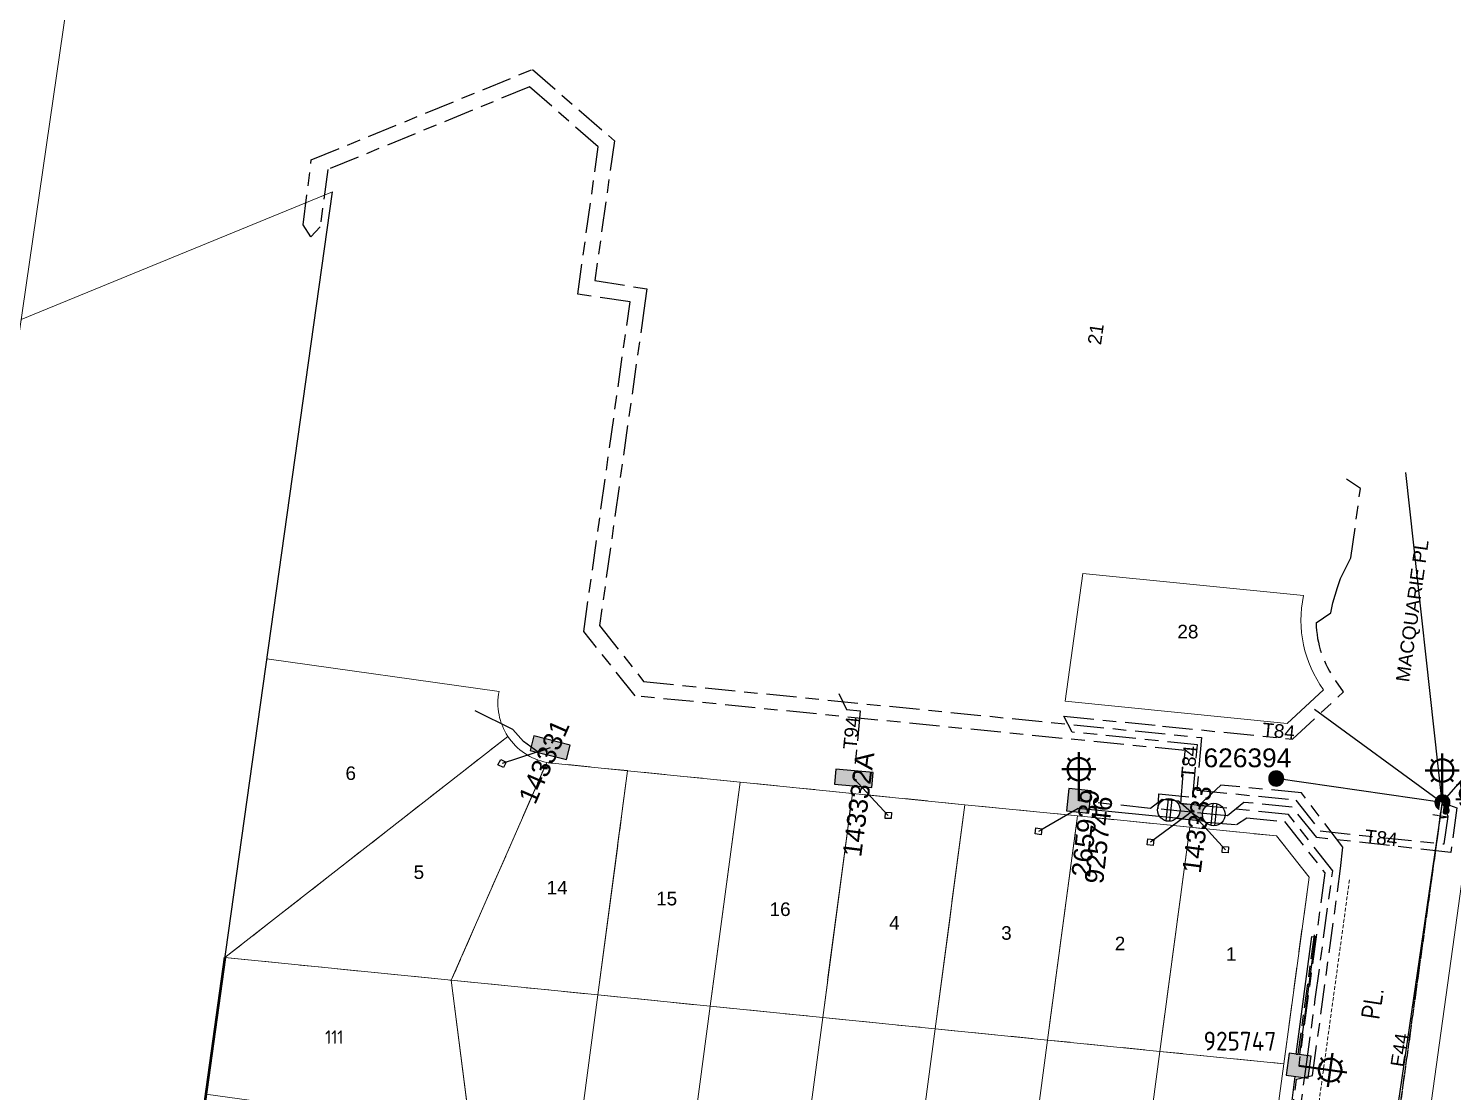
# Model space of a CAD drawing. Header units: metres. Extents: x 276563 to 554027, y 6210407 to 12421560.
# Drawn here: x 276993.6 to 277182.7, y 6210949.6 to 6211090.7 of the extents above; entities that cross this region are included whole.
import ezdxf
from ezdxf.enums import TextEntityAlignment as Align

# ---------------------------------------------------------------- set-up
doc = ezdxf.new("R2010")
doc.units = ezdxf.units.M
for name, pattern in [('Cable Exist OH', [1, 1, 0]), ('Cable Exist UG', [8.2, 4, -1.2, 1.8, -1.2]), ('Dash', [5, 3, -2]), ('DASHED', [0.75, 0.5, -0.25])]:
    doc.linetypes.add(name, pattern=pattern)
doc.layers.get('0').update_dxf_attribs({"color": 6})
for name, color, linetype in [('_User Miscellaneous1', 7, 'Continuous'), ('Equip_HV_EXT', 7, 'Continuous'), ('Equip_LV_EXT', 7, 'Continuous'), ('Equip_SP_SL_EXT', 7, 'Continuous'), ('Mains_HV_EXT', 7, 'Continuous'), ('Mains_LV_EXT', 7, 'Continuous'), ('Mains_LV_SL_EXT', 7, 'Continuous'), ('OH_Details_SP_MISC', 7, 'Continuous'), ('Services_SP_EXT', 7, 'Continuous'), ('SupportsOH_SP_TR_HV_LV_SL_EXT', 7, 'Continuous'), ('SupportsUG_SP_LV_EXT', 7, 'Continuous'), ('SupportsUG_SP_LV_SL_EXT', 7, 'Continuous'), ('UG_Details_SP_MISC', 7, 'Continuous')]:
    doc.layers.add(name, color=color, linetype=linetype)
for name, color, linetype, lineweight in [('Cadastre Developer_SP_EXT', 9, 'Continuous', 5), ('Cadastre Developer_SP_NEW', 2, 'Continuous', 5), ('Cadastre Land Parcels_SP_EXT', 9, 'Continuous', 5), ('Cadastre Road Names_SP_HV_LV_SL_EXT', 9, 'Continuous', 5), ('Cadastre Roads_SP_EXT', 9, 'Continuous', 5)]:
    doc.layers.add(name, color=color, linetype=linetype, lineweight=lineweight)
doc.styles.add('COLUMN_LABEL', font='arial.ttf')
doc.styles.add('iecARIAL', font='arial.ttf', dxfattribs={"height": 2})
doc.styles.add('iecISOCP', font='isocp.shx')
doc.styles.add('LotNum', font='isocp.shx', dxfattribs={"height": 1.8})
doc.styles.add('POLE_LABEL', font='arial.ttf')
doc.styles.get("Standard").update_dxf_attribs({"font": 'arial.ttf'})

# ---------------------------------------------------------------- blocks, each defined once
blk = doc.blocks.new('COLUMN_EXT')
blk.add_hatch(color=256).paths.add_polyline_path([(-1.49, 1.48), (-1.49, -1.49), (1.48, -1.49), (1.48, 1.48)])
blk.add_lwpolyline([(-1.49, -1.49), (1.48, -1.49), (1.48, 1.48), (-1.49, 1.48)], close=True)
for tag, height, style, flags, p in [('ASSET_NUM', 2.5, 'COLUMN_LABEL', 8, (2, 2)), ('STRUCTURE_PLANT_NUMBER', 0.2, 'POLE_LABEL', 9, (1.81, 0.03)), ('STREET_CODE', 0.2, 'COLUMN_LABEL', 9, (1.81, -0.2))]:
    blk.add_attdef(tag, text='', height=height, dxfattribs=dict(style=style, flags=flags)).set_placement(p, align=Align.MIDDLE_LEFT)
at = {"flags": 9}
for tag, p in [('COLUMN_TYPE', (1.81, -0.4)), ('OWNED_BY', (1.81, -0.6)), ('STATE', (1.81, -0.8)), ('USAGE', (1.81, -1)), ('STREETNAME', (1.81, -1.6)), ('SUBURB', (1.81, -1.8)), ('LEGEND', (1.81, -1.2)), ('LOCATION', (1.81, -1.4)), ('NOTES', (1.81, -2))]:
    blk.add_attdef(tag, text='', height=0.2, dxfattribs=at).set_placement(p, align=Align.MIDDLE_LEFT)
at = {"flags": 1}
blk.add_attdef('Z', (1.81, -2.35), '', height=0.2, dxfattribs=at)
blk = doc.blocks.new('PILLAR_EXT')
blk.add_hatch(color=256).paths.add_polyline_path([(-2.475, 0.99), (-2.475, -0.99), (2.475, -0.99), (2.475, 0.99)])
blk.add_lwpolyline([(-2.475, -0.99), (2.475, -0.99), (2.475, 0.99), (-2.475, 0.99)], close=True)
at = {"style": 'iecARIAL', "flags": 8}
blk.add_attdef('ASSET_NUM', (1.5, 3.5), '', height=2.5, dxfattribs=at)
for tag, p, flags in [('OWNED_BY', (0, -0.2), 9), ('STATE', (0, -0.4), 9), ('SUPPORT_TYPE', (0, -0.6), 9), ('STREETNAME', (0, -1.8), 9), ('SUBURB', (0, -2), 1), ('USAGE', (0, -0.8), 9), ('LEGEND', (0, -1), 9), ('LOCATION', (0, -1.2), 9), ('NOTES', (0, -1.4), 9), ('PARENT', (0, -1.6), 9)]:
    blk.add_attdef(tag, p, '', height=0.2, dxfattribs=dict(flags=flags))
blk = doc.blocks.new('SL_LANTERN_EXT')
at = {"lineweight": 40}
for p, q in [((-1.46, 5.68), (-1.06, 5.28)), ((0, 1.97), (0, 6.47)), ((1.46, 5.68), (1.06, 5.28)), ((-2.25, 4.22), (2.25, 4.22)), ((-1.46, 2.76), (-1.06, 3.16)), ((0, 0), (0, 2.72)), ((1.46, 2.76), (1.06, 3.16))]:
    blk.add_line(p, q, dxfattribs=at)
blk.add_circle((0, 4.22), 1.5, dxfattribs=at)
at = {"style": 'iecARIAL', "flags": 8}
blk.add_attdef('ASSET_NUM', (1.5, 1.5), '', height=2.5, dxfattribs=at)
for tag, p, height, flags in [('OPERATING_VOLTAGE', (0.98, -1.65), 0.2, 9), ('ORIENTATION', (0.98, -1.85), 0.2, 9), ('OWNED_BY', (0.98, -2.05), 0.2, 9), ('CONSTRUCTED_VOLTAGE', (0.98, -0.65), 0.2, 9), ('CONTROL_TYPE', (0.98, -0.85), 0.2, 9), ('LANTERN_PURPOSE', (0.98, -1.05), 0.2, 9), ('LANTERN_TYPE', (0.98, -1.25), 0.2, 9), ('NO_PHASES', (0.98, -1.45), 0.2, 9), ('LNUMBER', (2.18, -3.25), 2.5, 8), ('STATE', (0.98, -2.25), 0.2, 9), ('USAGE', (0.98, -2.45), 0.2, 9), ('CEXIST', (0.98, -2.65), 0.2, 9), ('CNEW', (0.98, -2.85), 0.2, 9), ('CNUMBER', (0.98, -3.05), 0.2, 9), ('CREMOVE', (0.98, -3.25), 0.2, 9), ('CREPLACE', (0.98, -3.45), 0.2, 9), ('LKINGHEIGHT', (0.98, -3.65), 0.2, 9), ('LBRACKET', (0.98, -3.85), 0.2, 9), ('LBRACKETVOCAB', (0.98, -4.05), 0.2, 9), ('LCATEGORY', (0.98, -4.25), 0.2, 9), ('LCHARGE1', (0.98, -4.45), 0.2, 9), ('LCHARGE1PERCENT', (0.98, -4.65), 0.2, 9), ('LCHARGE2', (0.98, -4.85), 0.2, 9), ('LCHARGE2PERCENT', (0.98, -5.05), 0.2, 9), ('LCHARGE3', (0.98, -5.25), 0.2, 9), ('LCHARGE3PERCENT', (0.98, -5.45), 0.2, 9), ('LEXIST', (0.98, -5.65), 0.2, 9), ('LLAMP', (0.98, -5.85), 0.2, 9), ('LLAMPVOCAB', (0.98, -6.05), 0.2, 9), ('LMAST', (0.98, -6.25), 0.2, 9), ('LMASTVOCAB', (0.98, -6.45), 0.2, 9), ('LNEW', (0.98, -6.65), 0.2, 9), ('LANTNUMBER', (0.98, -6.85), 0.2, 9), ('LOUTREACH', (0.98, -7.25), 0.2, 9), ('LOUTREACHVOCAB', (0.98, -7.45), 0.2, 9), ('LRATECODE', (0.98, -7.65), 0.2, 9), ('STREETNAME', (0.98, -9.25), 0.2, 9), ('SUBURB', (0.98, -9.45), 0.2, 1), ('LREMOVE', (0.98, -7.85), 0.2, 9), ('LREPLACE', (0.98, -8.05), 0.2, 9), ('LTYPE', (0.98, -8.25), 0.2, 9), ('LTYPEVOCAB', (0.98, -8.45), 0.2, 9), ('LEGEND', (0.98, -8.65), 0.2, 9), ('LOCATION', (0.98, -8.85), 0.2, 9), ('NOTES', (0.98, -9.05), 0.2, 9)]:
    blk.add_attdef(tag, p, '', height=height, dxfattribs=dict(flags=flags))
blk = doc.blocks.new('CCP_EXT')
at = {"flags": 9}
for tag, p in [('STATE', (0, -1.8)), ('NOTES', (0, -2))]:
    blk.add_attdef(tag, text='', height=0.2, dxfattribs=at).set_placement(p, align=Align.MIDDLE_LEFT)
blk.add_wipeout([(0, 0.57), (0.57, 0), (0, -0.57), (-0.57, 0)])
blk.add_lwpolyline([(-0.57, 0), (0, 0.57), (0.57, 0), (0, -0.57), (-0.57, 0)])
at = {"flags": 1}
blk.add_attdef('Z', (0, 0), '', height=0.2, dxfattribs=at)
at = {"flags": 9}
for tag, p in [('CCP_TYPE', (0, 0)), ('CONSTRUCTED_VOLTAGE', (0, -0.2)), ('OPERATING_VOLTAGE', (0, -0.6)), ('ORIENTATION', (0, -0.8)), ('OWNED_BY', (0, -1)), ('NO_PHASES', (0, -0.4)), ('USAGE', (0, -1.2)), ('LEGEND', (0, -1.4)), ('LIFE_SUPPORT', (0, -1.6))]:
    blk.add_attdef(tag, text='', height=0.2, dxfattribs=at).set_placement(p, align=Align.MIDDLE_LEFT)
blk = doc.blocks.new('POLE_EXT')
blk.add_hatch(color=256).paths.add_polyline_path([(-1, 0, 1), (1, 0, 1)])
blk.add_lwpolyline([(-1, 0, 1), (1, 0, 1)], format="xyb", close=True)
for tag, height, flags, p in [('pNumber', 2.5, 8, (-17.84, 2.07)), ('OWNED_BY', 0.2, 9, (1.35, -0.4)), ('SPECIAL_USE', 0.2, 9, (1.35, -0.8)), ('STATE', 0.2, 9, (1.35, -1)), ('cLV', 0.2, 9, (1.35, -1.4)), ('hDepth', 0.2, 9, (1.35, -1.6)), ('hDia', 0.2, 9, (1.35, -1.8)), ('PARENT', 0.2, 9, (1.35, -0.6)), ('USAGE', 0.2, 9, (1.35, -1.2)), ('cHV', 0.2, 9, (1.35, -2)), ('cLinedev', 0.2, 9, (1.35, -3.4)), ('pExisting', 0.2, 9, (1.35, -3.8)), ('LBRACKET', 0.2, 9, (1.35, -2.2)), ('LExisting', 0.2, 9, (1.35, -2.4)), ('LANTNUMBER', 0.2, 9, (1.35, -2.6)), ('LOther', 0.2, 9, (1.35, -2.8)), ('LRemove', 0.2, 9, (1.35, -3)), ('LEGEND', 0.2, 9, (1.35, -3.2)), ('LOCATION', 0.2, 9, (1.35, -3.6)), ('pFooting', 0.2, 9, (1.35, -4.4)), ('pNew', 0.2, 9, (1.35, -4.6)), ('pRelocate', 0.2, 9, (1.35, -5)), ('pRemove', 0.2, 9, (1.35, -5.2)), ('pReplace', 0.2, 9, (1.35, -5.4)), ('pStay', 0.2, 9, (1.35, -5.6)), ('PFNUMBER', 0.2, 9, (1.35, -4)), ('NEWPFNUMBER', 0.2, 9, (1.35, -4.2)), ('pType', 0.2, 9, (1.35, -5.8)), ('cspan', 0.2, 9, (1.35, -6)), ('STREETNAME', 0.2, 9, (1.35, -6.2)), ('SUBURB', 0.2, 9, (1.35, -6.4)), ('OPERATED_BY', 0.2, 9, (1.36, -7.01)), ('NOTES', 0.2, 9, (1.35, -6.6)), ('MAINTAINED_BY', 0.2, 9, (1.36, -6.81))]:
    blk.add_attdef(tag, text='', height=height, dxfattribs=dict(flags=flags)).set_placement(p, align=Align.MIDDLE_LEFT)
at = {"style": 'POLE_LABEL'}
for tag, height, flags, p in [('ASSET_NUM', 2.5, 8, (2, 2)), ('STRUCTURE_PLANT_NUMBER', 0.2, 9, (1.35, 0.03)), ('STREET_CODE', 0.2, 9, (1.35, -0.2))]:
    blk.add_attdef(tag, text='', height=height, dxfattribs=dict(at, flags=flags)).set_placement(p, align=Align.MIDDLE_LEFT)
at = {"flags": 1}
blk.add_attdef('Z', (1.35, -7.33), '', height=0.2, dxfattribs=at)
blk = doc.blocks.new('HV_STJ_EXT')
h = blk.add_hatch(color=256)
edge = h.paths.add_edge_path()
edge.add_ellipse((-0.59, 0.13), major_axis=(0.226, 0.226), ratio=1, start_angle=45, end_angle=135)
edge.add_line((-0.91, 0.13), (-0.91, -0.13))
edge.add_ellipse((-0.59, -0.13), major_axis=(0.226, 0.226), ratio=1, start_angle=135, end_angle=225)
edge.add_line((-0.59, -0.45), (0.59, -0.45))
edge.add_ellipse((0.59, -0.13), major_axis=(-0.226, 0.226), ratio=1, start_angle=135, end_angle=225)
edge.add_line((0.91, -0.13), (0.91, 0.13))
edge.add_ellipse((0.59, 0.13), major_axis=(-0.226, 0.226), ratio=1, start_angle=225, end_angle=315)
edge.add_line((0.59, 0.45), (-0.59, 0.45))
blk.add_lwpolyline([(-0.91, 0.13), (-0.91, -0.13, 0.414214), (-0.59, -0.45), (0.59, -0.45, 0.414214), (0.91, -0.13), (0.91, 0.13, 0.414214), (0.59, 0.45), (-0.59, 0.45, 0.414214)], format="xyb", close=True)
for tag, flags, p in [('ORIENTATION', 9, (1.5, 0)), ('Z', 1, (1.5, -0.8)), ('USAGE', 9, (1.5, -0.2)), ('LEGEND', 9, (1.5, -0.4)), ('NOTES', 9, (1.5, -0.6))]:
    blk.add_attdef(tag, text='', height=0.2, dxfattribs=dict(flags=flags)).set_placement(p, align=Align.MIDDLE_LEFT)
blk = doc.blocks.new('LV_UG_LINKS_CLOSED_EXT')
blk.add_wipeout([(-1.06, 1.06), (-1.18, 0.92), (-1.29, 0.76), (-1.37, 0.59), (-1.43, 0.42), (-1.48, 0.23), (-1.49, 0.05), (-1.49, -0.14), (-1.46, -0.33), (-1.41, -0.51), (-1.33, -0.68), (-1.24, -0.84), (-1.12, -0.99), (-0.99, -1.12), (-0.84, -1.24), (-0.68, -1.33), (-0.51, -1.41), (-0.33, -1.46), (-0.14, -1.49), (0.05, -1.49), (0.23, -1.48), (0.42, -1.43), (0.59, -1.37), (0.76, -1.29), (0.92, -1.18), (1.06, -1.06), (1.18, -0.92), (1.29, -0.76), (1.37, -0.59), (1.43, -0.42), (1.48, -0.23), (1.49, -0.05), (1.49, 0.14), (1.46, 0.33), (1.41, 0.51), (1.33, 0.68), (1.24, 0.84), (1.12, 0.99), (0.99, 1.12), (0.84, 1.24), (0.68, 1.33), (0.51, 1.41), (0.33, 1.46), (0.14, 1.49), (-0.05, 1.49), (-0.23, 1.48), (-0.42, 1.43), (-0.59, 1.37), (-0.76, 1.29), (-0.92, 1.18)])
for p, q in [((-0.25, -1.48), (-0.25, 1.48)), ((0.25, -1.48), (0.25, 1.48))]:
    blk.add_line(p, q)
blk.add_circle((0, 0), 1.5)
at = {"flags": 9}
for tag, p in [('ACTUAL_STATUS', (0, 0)), ('CONSTRUCTED_VOLTAGE', (0, -0.2)), ('OPERATING_VOLTAGE', (0, -0.6)), ('ORIENTATION', (0, -0.8)), ('STATE', (0, -1)), ('SWITCH_TYPE', (0, -1.2)), ('NO_PHASES', (0, -0.4)), ('USAGE', (0, -1.4)), ('NOTES', (0, -1.6))]:
    blk.add_attdef(tag, text='', height=0.2, dxfattribs=at).set_placement(p, align=Align.MIDDLE_LEFT)
at = {"flags": 1}
blk.add_attdef('Z', (0, 0), '', height=0.2, dxfattribs=at)
blk = doc.blocks.new('End Shackle_EXT')
at = {"flags": 9}
for tag, p in [('USAGE', (0, -1.4)), ('NOTES', (0, -1.6))]:
    blk.add_attdef(tag, text='', height=0.2, dxfattribs=at).set_placement(p, align=Align.MIDDLE_LEFT)
blk.add_wipeout([(0, 0.25), (1.81, 0.25), (1.82, -0.25), (0, -0.25)])
blk.add_line((1.81, -1), (1.81, 1))
at = {"flags": 1}
blk.add_attdef('Z', (0, 0), '', height=0.2, dxfattribs=at)
at = {"flags": 9}
for tag, p in [('CONNECTOR_TYPE', (0, 0)), ('CONSTRUCTED_VOLTAGE', (0, -0.2)), ('OPERATING_VOLTAGE', (0, -0.6)), ('ORIENTATION', (0, -0.8)), ('OWNED_BY', (0, -1)), ('STATE', (0, -1.2)), ('NO_PHASES', (0, -0.4))]:
    blk.add_attdef(tag, text='', height=0.2, dxfattribs=at).set_placement(p, align=Align.MIDDLE_LEFT)

msp = doc.modelspace()

# ---------------------------------------------------------------- linework, layer by layer
at = {"layer": '_User Miscellaneous1'}
msp.add_line((276994.41, 6210787.47), (277033.96, 6211068.99), dxfattribs=at)
at = {"layer": '_User Miscellaneous1', "color": 1, "linetype": 'Continuous', "lineweight": 50}
msp.add_line((277019.69, 6210967.36), (277014.5, 6210930.44), dxfattribs=at)
at = {"layer": '_User Miscellaneous1', "color": 7, "linetype": 'Continuous', "lineweight": 50}
msp.add_arc((277063.32, 6211000.42), 7.94, 259.0281, 264.3209, dxfattribs=at)
at = {"layer": 'Cadastre Developer_SP_EXT', "linetype": 'Continuous'}
msp.add_lwpolyline([(277131.29, 6211001.39), (277160.76, 6210998.43), (277165.59, 6211002.9), (277165.59, 6211002.9, -0.21289), (277162.94, 6211015.4), (277162.94, 6211015.4), (277133.61, 6211018.35), (277131.29, 6211001.39)], format="xyb", close=True, dxfattribs=at)
at = {"layer": 'Cadastre Developer_SP_EXT', "linetype": 'Dash'}
for points in [[(277084.14, 6210960.9), (277088.1, 6210990.65), (277073.17, 6210992.15), (277069.21, 6210962.4), (277084.14, 6210960.9)], [(277099.08, 6210959.4), (277103.01, 6210989.15), (277088.1, 6210990.65), (277084.14, 6210960.9), (277099.08, 6210959.4)]]:
    msp.add_lwpolyline(points, close=True, dxfattribs=at)
at = {"layer": 'Cadastre Developer_SP_EXT', "linetype": 'Continuous'}
for points in [[(277088.1, 6210990.65), (277073.17, 6210992.15), (277069.21, 6210962.4), (277084.14, 6210960.9), (277088.1, 6210990.65)], [(277103.03, 6210989.15), (277088.1, 6210990.65), (277084.14, 6210960.9), (277099.08, 6210959.4), (277103.03, 6210989.15)], [(277064.99, 6210930.66), (277069.21, 6210962.4), (277049.75, 6210964.35), (277053.89, 6210931.77), (277064.99, 6210930.66)], [(277079.92, 6210929.16), (277084.14, 6210960.9), (277069.21, 6210962.4), (277064.99, 6210930.66), (277079.92, 6210929.16)], [(277094.86, 6210927.66), (277099.08, 6210959.4), (277084.14, 6210960.9), (277079.92, 6210929.16), (277094.86, 6210927.66)], [(277109.79, 6210926.16), (277114.01, 6210957.9), (277099.08, 6210959.4), (277094.86, 6210927.66), (277109.79, 6210926.16)], [(277124.72, 6210924.66), (277128.94, 6210956.4), (277114.01, 6210957.9), (277109.79, 6210926.16), (277124.72, 6210924.66)], [(277139.65, 6210923.17), (277143.87, 6210954.9), (277128.94, 6210956.4), (277124.72, 6210924.66), (277139.65, 6210923.17)], [(277160.31, 6210953.25), (277143.87, 6210954.9), (277139.65, 6210923.17), (277151.04, 6210922.02), (277156.67, 6210926.45), (277160.31, 6210953.25)]]:
    msp.add_lwpolyline(points, close=True, dxfattribs=at)
at = {"layer": 'Cadastre Developer_SP_NEW', "color": 3, "flags": 128}
msp.add_lwpolyline([(277052.3, 6210944.33), (277049.75, 6210964.35), (277019.69, 6210967.36), (277017.15, 6210949.24), (277045.63, 6210945.26), (277047.61, 6210929.8, -0.14821), (277053.89, 6210931.77), (277052.3, 6210944.33)], format="xyb", dxfattribs=at)
at = {"layer": 'Cadastre Land Parcels_SP_EXT', "color": 3, "linetype": 'Continuous'}
msp.add_lwpolyline([(277033.96, 6211068.99), (276992.63, 6211052.07), (276956.29, 6210801.61), (276977.74, 6210789.23), (276994.41, 6210787.47), (277033.96, 6211068.99)], close=True, dxfattribs=at)
at = {"layer": 'Cadastre Land Parcels_SP_EXT', "linetype": 'Continuous'}
msp.add_lwpolyline([(277261.02, 6210860.83), (277265.78, 6210894.2), (277272.45, 6210941.06), (277276.79, 6210972.28), (277276.87, 6210972.67), (277278.33, 6210983.33), (277282.82, 6211015.34), (277186.13, 6210993.12), (277182.96, 6210970.07), (277156.47, 6210779.4), (277163.22, 6210769.47), (277246.44, 6210760.81), (277246.85, 6210760.76), (277261.02, 6210860.83)], close=True, dxfattribs=at)
at = {"layer": 'Cadastre Roads_SP_EXT', "linetype": 'Continuous'}
msp.add_lwpolyline([(276987.77, 6211152.72), (276935.85, 6210803.35), (276944.32, 6210802.63), (276956.29, 6210801.61), (276999.59, 6211100.02)], dxfattribs=at)
at = {"layer": 'Mains_HV_EXT', "linetype": 'Continuous'}
msp.add_lwpolyline([(277181.11, 6210985.96, 0.13189), (277182.13, 6210986.09)], format="xyb", dxfattribs=at)
at = {"layer": 'Mains_LV_EXT', "linetype": 'Cable Exist UG'}
msp.add_lwpolyline([(277131.09, 6210999.4), (277144.21, 6210998.09), (277144.21, 6210998.09), (277161.45, 6210996.35), (277168.26, 6211002.64), (277167.21, 6211004.08), (277167.21, 6211004.08, -0.152248), (277164.6, 6211011.79), (277164.6, 6211011.79), (277166.57, 6211013.14), (277166.57, 6211013.14), (277166.83, 6211014.43), (277167.44, 6211016.47), (277167.86, 6211017.66), (277169.23, 6211020.41), (277170.49, 6211029.61), (277168.64, 6211030.85)], format="xyb", dxfattribs=at)
msp.add_lwpolyline([(277101.22, 6211002.4), (277102.25, 6211000.29), (277102.25, 6211000.29), (277104.07, 6211000.1), (277103.21, 6210991.14)], dxfattribs=at)
at = {"layer": 'Services_SP_EXT'}
for points in [[(277181.36, 6210987.96), (277176.53, 6211031.77)], [(277164.38, 6211000.33), (277181.36, 6210987.96)], [(277181.36, 6210987.96), (277188.75, 6210996.39)], [(277181.36, 6210987.96), (277159.31, 6210991.12)]]:
    msp.add_lwpolyline(points, dxfattribs=at)
at = {"layer": 'UG_Details_SP_MISC', "color": 8, "linetype": 'DASHED', "lineweight": 0}
msp.add_line((277161.84, 6210925.17), (277169.04, 6210977.71), dxfattribs=at)
at = {"layer": 'UG_Details_SP_MISC'}
for p, q in [((277161.95, 6210954.54), (277164.05, 6210970.15)), ((277162.43, 6210954.47), (277164.53, 6210970.09)), ((277164.05, 6210970.15), (277164.29, 6210970.12)), ((277164.53, 6210970.09), (277164.29, 6210970.12)), ((277161.95, 6210954.54), (277162.19, 6210954.51)), ((277162.43, 6210954.47), (277162.19, 6210954.51))]:
    msp.add_line(p, q, dxfattribs=at)
at = {"layer": 'UG_Details_SP_MISC', "color": 7, "linetype": 'Cable Exist UG', "ltscale": 0.8}
for p, q in [((277164.34, 6210970.36), (277162.19, 6210954.51)), ((277161.79, 6210951.56), (277158.26, 6210925.54))]:
    msp.add_line(p, q, dxfattribs=at)

# ---------------------------------------------------------------- block references
at = {"layer": 'Equip_HV_EXT', "rotation": 287.1027289028487}
msp.add_blockref('HV_STJ_EXT', (277181.67, 6210987.36), dxfattribs=at)
at = {"layer": 'Equip_SP_SL_EXT'}
ref = msp.add_blockref('SL_LANTERN_EXT', (277133.1, 6210988.15), dxfattribs=at)
ref.add_attrib('ASSET_NUM', '265939', dxfattribs={"layer": '0', "height": 2.5, "rotation": 83.7673, "style": 'iecARIAL'}).set_placement((277134.6, 6210989.65), align=Align.MIDDLE_RIGHT)
ref = msp.add_blockref('SL_LANTERN_EXT', (277181.36, 6210987.96), dxfattribs=at)
ref.add_attrib('ASSET_NUM', '129288', dxfattribs={"layer": '0', "height": 2.5, "rotation": 0.0893, "style": 'iecARIAL'}).set_placement((277182.86, 6210989.46), align=Align.MIDDLE_LEFT)
at = {"layer": 'Equip_SP_SL_EXT', "color": 7, "rotation": 262.2208773534611}
msp.add_blockref('SL_LANTERN_EXT', (277162.29, 6210952.99), dxfattribs=at)
at = {"layer": 'Services_SP_EXT'}
for p, rotation in [((277056.49, 6210993.11), 18.13227908108362), ((277107.79, 6210986.22), 132.8925329947717), ((277127.74, 6210984.11), 36.89253305342922), ((277142.61, 6210982.67), 36.26748297027182), ((277152.56, 6210981.67), 132.2674831928902)]:
    msp.add_blockref('CCP_EXT', p, dxfattribs=dict(at, rotation=rotation))
at = {"layer": 'SupportsOH_SP_TR_HV_LV_SL_EXT'}
ref = msp.add_blockref('POLE_EXT', (277159.31, 6210991.12), dxfattribs=at)
ref.add_attrib('ASSET_NUM', '626394', dxfattribs={"layer": '0', "height": 2.5, "style": 'POLE_LABEL'}).set_placement((277161.31, 6210991.87), align=Align.BOTTOM_RIGHT)
ref = msp.add_blockref('POLE_EXT', (277181.38, 6210987.94), dxfattribs=at)
ref.add_attrib('ASSET_NUM', '925737', dxfattribs={"layer": '0', "height": 2.5, "style": 'POLE_LABEL'}).set_placement((277183.38, 6210988.69), align=Align.MIDDLE_LEFT)
at = {"layer": 'SupportsUG_SP_LV_EXT'}
ref = msp.add_blockref('PILLAR_EXT', (277062.89, 6210995.21), dxfattribs=dict(at, rotation=166.0022733269464))
ref.add_attrib('ASSET_NUM', '143331', dxfattribs={"layer": '0', "height": 2.5, "rotation": 66.464, "style": 'iecARIAL'}).set_placement((277064.39, 6210998.71), align=Align.MIDDLE_RIGHT)
ref = msp.add_blockref('PILLAR_EXT', (277103.21, 6210991.14), dxfattribs=dict(at, rotation=174.8925331966483))
ref.add_attrib('ASSET_NUM', '143332A', dxfattribs={"layer": '0', "height": 2.5, "rotation": 82.7464, "style": 'iecARIAL'}).set_placement((277104.71, 6210994.64), align=Align.MIDDLE_RIGHT)
ref = msp.add_blockref('PILLAR_EXT', (277148.03, 6210986.65), dxfattribs=dict(at, rotation=174.2674829125661))
ref.add_attrib('ASSET_NUM', '143333', dxfattribs={"layer": '0', "height": 2.5, "rotation": 82.6129, "style": 'iecARIAL'}).set_placement((277149.53, 6210990.15), align=Align.MIDDLE_RIGHT)
at = {"layer": 'SupportsUG_SP_LV_SL_EXT'}
ref = msp.add_blockref('COLUMN_EXT', (277133.1, 6210988.15), dxfattribs=dict(at, rotation=174.0419775005355))
ref.add_attrib('ASSET_NUM', '925746', dxfattribs={"layer": '0', "height": 2.5, "rotation": 83.7673, "style": 'COLUMN_LABEL'}).set_placement((277135.1, 6210988.9), align=Align.TOP_RIGHT)
at = {"layer": 'SupportsUG_SP_LV_SL_EXT', "color": 7}
ref = msp.add_blockref('COLUMN_EXT', (277162.29, 6210952.99), dxfattribs=dict(at, rotation=262.4350175438071))
ref.add_attrib('ASSET_NUM', '925747', dxfattribs={"height": 2.5, "rotation": 359.6396, "style": 'iecISOCP'}).set_placement((277159.31, 6210956.22), align=Align.MIDDLE_RIGHT)

# ---------------------------------------------------------------- texts
at = {"layer": 'Cadastre Developer_SP_EXT'}
for s, p in [('28', (277146.18, 6211009.73)), ('6', (277035.7, 6210990.93)), ('5', (277044.75, 6210977.79)), ('14', (277062.41, 6210975.73)), ('15', (277076.95, 6210974.28)), ('16', (277092.02, 6210972.87)), ('4', (277107.9, 6210971.06)), ('3', (277122.78, 6210969.72)), ('2', (277137.87, 6210968.32)), ('1', (277152.63, 6210966.92))]:
    msp.add_text(s, height=1.8, dxfattribs=at).set_placement(p)
at = {"layer": 'Cadastre Developer_SP_NEW', "color": 3, "style": 'LotNum'}
msp.add_text('111', height=1.8, dxfattribs=at).set_placement((277033, 6210955.89))
at = {"layer": 'Cadastre Land Parcels_SP_EXT'}
msp.add_text('21', height=1.8, rotation=81.7851, dxfattribs=at).set_placement((277136.03, 6211048.61))
at = {"layer": 'Cadastre Road Names_SP_HV_LV_SL_EXT', "color": 7, "linetype": 'Continuous', "ltscale": 0.3, "insert": (277169.23, 6210950.8), "char_height": 2.5, "attachment_point": 1, "rotation": 81.3701, "style": 'iecISOCP'}
msp.add_mtext_dynamic_manual_height_columns('\\pi8.7005;{\\C2;PL.}', width=21.151, gutter_width=4, heights=[0], dxfattribs=at)
at = {"layer": 'Cadastre Roads_SP_EXT'}
msp.add_text('MACQUARIE PL', height=1.8, rotation=82.1216, dxfattribs=at).set_placement((277176.96, 6211003.84))
at = {"layer": 'Mains_LV_EXT'}
for s, rotation, p in [('T94', 84.5423, (277103.57, 6210994.93)), ('T84', 354.2678, (277157.39, 6210996.76)), ('T84', 85.0134, (277148.44, 6210991.07)), ('T84', 353.5606, (277171, 6210982.59)), ('E44', 81.0268, (277176.24, 6210952.74))]:
    msp.add_text(s, height=1.8, rotation=rotation, dxfattribs=at).set_placement(p)

# ---------------------------------------------------------------- next in the draw order: linework, layer by layer
at = {"layer": 'Cadastre Developer_SP_EXT', "linetype": 'Continuous'}
for points in [[(277057.26, 6210996.72, -0.194994), (277056.09, 6211002.69), (277056.09, 6211002.69), (277025.26, 6211007.02), (277019.69, 6210967.36), (277057.26, 6210996.72)], [(277049.75, 6210964.35), (277062.42, 6210993.26), (277062.42, 6210993.26, -0.202102), (277057.26, 6210996.72), (277057.26, 6210996.72), (277019.69, 6210967.36), (277049.75, 6210964.35)], [(277069.21, 6210962.4), (277073.17, 6210992.15), (277063.15, 6210993.15), (277063.15, 6210993.15, -0.02081), (277062.42, 6210993.26), (277062.42, 6210993.26), (277049.75, 6210964.35), (277069.21, 6210962.4)]]:
    msp.add_lwpolyline(points, format="xyb", close=True, dxfattribs=at)
at = {"layer": 'Cadastre Developer_SP_EXT', "linetype": 'Dash'}
msp.add_lwpolyline([(277049.75, 6210964.35), (277062.42, 6210993.26), (277062.42, 6210993.26, -0.202102), (277057.26, 6210996.72), (277057.26, 6210996.72), (277019.69, 6210967.36), (277049.75, 6210964.35)], format="xyb", close=True, dxfattribs=at)
for points in [[(277069.21, 6210962.4), (277073.17, 6210992.17), (277062.42, 6210993.26), (277049.75, 6210964.35), (277069.21, 6210962.4)], [(277114.01, 6210957.9), (277117.96, 6210987.65), (277103.03, 6210989.15), (277099.08, 6210959.4), (277114.01, 6210957.9)], [(277128.94, 6210956.4), (277132.9, 6210986.16), (277117.96, 6210987.65), (277114.01, 6210957.9), (277128.94, 6210956.4)], [(277143.87, 6210954.9), (277147.83, 6210984.66), (277132.9, 6210986.16), (277128.94, 6210956.4), (277143.87, 6210954.9)], [(277160.31, 6210953.25), (277163.67, 6210978.02), (277159.35, 6210983.5), (277147.83, 6210984.66), (277143.87, 6210954.9), (277160.31, 6210953.25)]]:
    msp.add_lwpolyline(points, close=True, dxfattribs=at)
at = {"layer": 'Cadastre Developer_SP_EXT', "linetype": 'Continuous'}
for points in [[(277114.01, 6210957.9), (277117.96, 6210987.65), (277103.03, 6210989.15), (277099.08, 6210959.4), (277114.01, 6210957.9)], [(277128.94, 6210956.4), (277132.9, 6210986.16), (277117.96, 6210987.65), (277114.01, 6210957.9), (277128.94, 6210956.4)], [(277143.87, 6210954.9), (277147.83, 6210984.66), (277132.9, 6210986.16), (277128.94, 6210956.4), (277143.87, 6210954.9)], [(277160.31, 6210953.25), (277163.67, 6210978.02), (277159.35, 6210983.5), (277147.83, 6210984.66), (277143.87, 6210954.9), (277160.31, 6210953.25)]]:
    msp.add_lwpolyline(points, close=True, dxfattribs=at)
at = {"layer": 'Services_SP_EXT'}
for points in [[(277062.89, 6210995.21), (277061.27, 6210994.62), (277059.35, 6210996.02), (277057.92, 6210997.64), (277052.92, 6211000.09)], [(277062.89, 6210995.21), (277056.49, 6210993.11)], [(277103.21, 6210991.14), (277107.79, 6210986.22)]]:
    msp.add_lwpolyline(points, dxfattribs=at)

# ---------------------------------------------------------------- next in the draw order: block references
at = {"layer": 'Mains_LV_EXT', "rotation": 260.9641542147896}
msp.add_blockref('End Shackle_EXT', (277181.36, 6210987.96), dxfattribs=at)

# ---------------------------------------------------------------- next in the draw order: linework, layer by layer
at = {"layer": 'Mains_HV_EXT', "linetype": 'Cable Exist OH'}
msp.add_lwpolyline([(277171.7, 6210918.14), (277181.38, 6210987.94)], dxfattribs=at)
at = {"layer": 'Mains_LV_EXT', "linetype": 'Cable Exist OH'}
msp.add_lwpolyline([(277171.7, 6210918.17), (277181.36, 6210987.96)], dxfattribs=at)

# ---------------------------------------------------------------- next in the draw order: block references
at = {"layer": 'Equip_LV_EXT', "rotation": 174.2674829125661}
for p in [(277145.04, 6210986.95), (277151.01, 6210986.35)]:
    msp.add_blockref('LV_UG_LINKS_CLOSED_EXT', p, dxfattribs=at)

# ---------------------------------------------------------------- next in the draw order: linework, layer by layer
at = {"layer": 'Mains_HV_EXT', "linetype": 'Cable Exist UG'}
for points in [[(277031.08, 6211063.02), (277030.08, 6211064.63), (277031.16, 6211073.24), (277031.16, 6211073.24), (277060.52, 6211085.26), (277071.42, 6211075.79), (277068.81, 6211057.22), (277075.73, 6211056.14), (277075.46, 6211054.24), (277075.46, 6211054.24), (277069.44, 6211011.45), (277075.3, 6211003.99), (277149.38, 6210996.56), (277149.38, 6210996.56), (277148.78, 6210989.59), (277148.78, 6210989.59), (277161.93, 6210988.27), (277165.14, 6210984.16), (277181.62, 6210982.45), (277181.62, 6210982.45), (277182.14, 6210986.09), (277181.38, 6210987.94)], [(277159.64, 6210926.05), (277163.28, 6210952.85), (277164.5, 6210961.84), (277164.5, 6210961.84), (277166.81, 6210978.88), (277160.92, 6210986.36), (277146.64, 6210987.77), (277147.21, 6210994.83), (277147.21, 6210994.83), (277074.16, 6211002.1), (277067.35, 6211010.66), (277073.49, 6211054.41), (277066.54, 6211055.44), (277066.54, 6211055.44), (277069.28, 6211074.99), (277060.14, 6211082.94), (277033.36, 6211071.98), (277032.33, 6211064.38), (277031.08, 6211063.02)]]:
    msp.add_lwpolyline(points, dxfattribs=at)
at = {"layer": 'Mains_LV_EXT', "linetype": 'Cable Exist UG'}
for points in [[(277148.03, 6210986.65), (277143.61, 6210987.09), (277143.74, 6210989.09), (277143.74, 6210989.09), (277148.23, 6210988.64), (277148.84, 6210995.61), (277148.84, 6210995.61), (277132.19, 6210997.28), (277131.09, 6210999.4)], [(277139.45, 6210921.18), (277151.65, 6210919.95), (277158.54, 6210925.38), (277162.02, 6210951.19), (277164.14, 6210951.71), (277164.14, 6210951.71), (277167.86, 6210979.16), (277168.17, 6210981.99), (277162.66, 6210989.23), (277151.96, 6210990.26), (277148.03, 6210986.65)], [(277181.36, 6210987.96), (277183.3, 6210987.21), (277183.3, 6210987.21), (277182.48, 6210981.29), (277164.7, 6210983.3), (277161.44, 6210987.31), (277161.44, 6210987.31), (277154.99, 6210987.96), (277152.83, 6210986.16), (277152.83, 6210986.16), (277148.03, 6210986.65)]]:
    msp.add_lwpolyline(points, dxfattribs=at)
at = {"layer": 'Mains_LV_SL_EXT', "linetype": 'Cable Exist UG'}
for points in [[(277148.03, 6210986.65), (277146.32, 6210988.13), (277144.17, 6210988.35), (277142.63, 6210987.15), (277142.63, 6210987.15), (277133.1, 6210988.15)], [(277148.03, 6210986.65), (277149.91, 6210985.32), (277154.05, 6210985.03), (277155.4, 6210985.91), (277155.4, 6210985.91), (277160.4, 6210985.41), (277165.77, 6210978.59), (277162.29, 6210952.98)]]:
    msp.add_lwpolyline(points, dxfattribs=at)
at = {"layer": 'OH_Details_SP_MISC', "color": 7, "linetype": 'Continuous', "flags": 128}
msp.add_lwpolyline([(277164.73, 6210764.79), (277124.74, 6210769.15), (277153.21, 6210788.66), (277161.22, 6210846.38), (277171.23, 6210918.48), (277181.38, 6210987.94)], dxfattribs=at)
at = {"layer": 'Services_SP_EXT'}
for points in [[(277148.03, 6210986.65), (277146.84, 6210985.76), (277146.84, 6210985.76), (277133, 6210987.15), (277127.74, 6210984.11)], [(277148.03, 6210986.65), (277142.61, 6210982.67)], [(277148.03, 6210986.65), (277152.56, 6210981.67)]]:
    msp.add_lwpolyline(points, dxfattribs=at)

doc.saveas('drawing.dxf')
